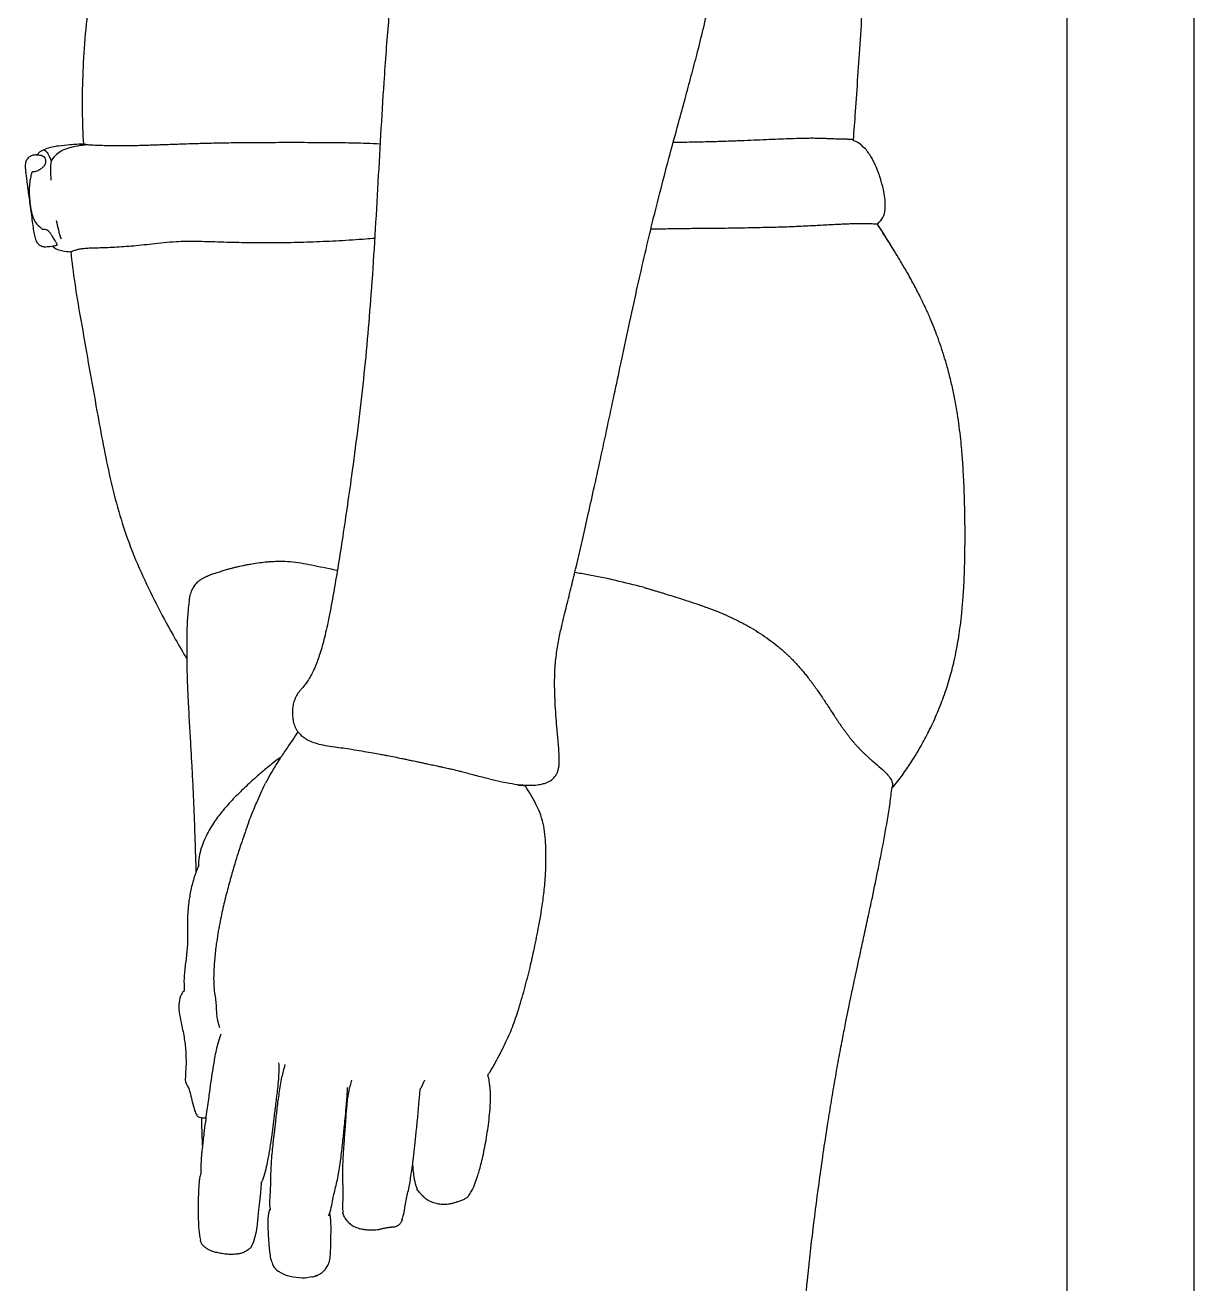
# Model space of a CAD drawing. Header units: inches. Extents: x 16559 to 58559, y 6500 to 36200.
# Drawn here: x 49043.2 to 49412.3, y 30195.4 to 30592.9 of the extents above; entities that cross this region are included whole.
import ezdxf

# ---------------------------------------------------------------- set-up
doc = ezdxf.new("R2010")
doc.units = ezdxf.units.IN
doc.header["$LTSCALE"] = 300
doc.layers.add('PROTEZIONI', color=40, linetype='Continuous')

# ---------------------------------------------------------------- blocks, each defined once
blk = doc.blocks.new('A$C3e97a4e5')
at = {"color": 7, "linetype": 'Continuous', "lineweight": 25}
for p, q in [((-105.66, 1076.96), (-105.7, 1076.94)), ((88.34, 941.11), (88.33, 941.11)), ((-10.04, 890.85), (-8.97, 890.69)), ((51.11, 878.2), (50.96, 878.66)), ((-15.04, 723.84), (-15.16, 723.59))]:
    blk.add_line(p, q, dxfattribs=at)
for points, knots in [([(16.83, 1179.96), (16.59, 1179.14), (16.04, 1177.29), (15.45, 1174.62), (14.94, 1172.1), (14.35, 1168.8), (13.65, 1164.38), (12.86, 1158.81), (12.07, 1153.16), (11.19, 1147.43), (10.28, 1141.38), (9.37, 1134.83), (8.51, 1127.56), (7.73, 1119.39), (7.01, 1110.29), (6.2, 1098.38), (5.32, 1083.86), (4.38, 1067.04), (3.43, 1050.25), (2.39, 1034.41), (1.17, 1019.35), (-0.25, 1004.97), (-1.94, 990.6), (-3.67, 977.53), (-5.3, 966.03), (-6.76, 956.29), (-8.14, 947.45), (-9.5, 939.32), (-10.86, 932), (-12.26, 925.58), (-13.69, 920.37), (-14.92, 916.93), (-15.91, 914.65), (-16.69, 913.07), (-17.64, 911.48), (-18.65, 910.21), (-19.65, 909.04), (-20.45, 908.04), (-21.07, 907.19), (-21.63, 906.16), (-22.11, 904.86), (-22.41, 903.4), (-22.54, 901.82), (-22.48, 900.29), (-22.27, 898.81), (-21.86, 897.43), (-21.33, 896.32), (-20.75, 895.43), (-19.96, 894.51), (-18.82, 893.57), (-17.28, 892.67), (-15.28, 891.89), (-12.8, 891.26), (-10.93, 890.97), (-9.95, 890.82)], [0, 0, 0, 0, 0.008554, 0.019275, 0.027643, 0.035406, 0.054239, 0.073625, 0.092361, 0.111197, 0.13098, 0.152339, 0.175857, 0.202445, 0.232323, 0.264662, 0.318449, 0.37342, 0.427718, 0.480952, 0.526775, 0.573513, 0.620511, 0.666429, 0.700772, 0.73273, 0.761589, 0.78728, 0.812666, 0.833936, 0.851481, 0.86561, 0.869983, 0.87633, 0.884011, 0.890125, 0.896484, 0.899756, 0.903036, 0.906617, 0.911155, 0.919032, 0.926392, 0.932496, 0.940173, 0.947884, 0.951743, 0.955951, 0.961084, 0.967072, 0.973889, 0.981584, 0.990259, 1, 1, 1, 1]), ([(50.3, 878.68), (51.29, 878.63), (53.07, 878.53), (55.23, 878.73), (56.75, 879.05), (57.84, 879.43), (58.64, 879.81), (59.32, 880.24), (60.02, 880.84), (60.67, 881.63), (61.18, 882.62), (61.5, 883.68), (61.72, 884.94), (61.81, 886.56), (61.73, 888.62), (61.55, 890.97), (61.26, 894.05), (60.93, 897.67), (60.62, 901.71), (60.39, 905.75), (60.26, 910.19), (60.35, 915.19), (60.83, 920.28), (61.69, 925.04), (62.63, 929.22), (63.49, 932.82), (64.54, 937.07), (65.8, 942.18), (67.37, 948.71), (68.99, 955.72), (70.77, 963.57), (72.7, 972.22), (74.8, 981.76), (76.97, 991.79), (79.11, 1001.83), (81.36, 1012.42), (83.69, 1023.41), (86.14, 1034.64), (88.53, 1045.19), (90.95, 1055.45), (93.57, 1065.85), (96.4, 1076.64), (99.07, 1086.52), (101.45, 1095.22), (103.44, 1102.55), (105.38, 1109.9), (107.33, 1117.67), (109.02, 1125.07), (110.43, 1132.06), (111.62, 1138.61), (112.81, 1145.78), (113.84, 1152.86), (114.65, 1159.41), (115.21, 1165.09), (115.43, 1170.33), (115.28, 1174.6), (114.77, 1177.09), (114.58, 1177.99)], [0, 0, 0, 0, 0.010158, 0.018301, 0.024746, 0.029671, 0.03403, 0.037688, 0.041679, 0.048098, 0.053718, 0.058356, 0.062947, 0.068871, 0.076614, 0.084761, 0.09247, 0.106391, 0.118696, 0.13026, 0.144207, 0.160177, 0.177003, 0.192045, 0.205506, 0.217035, 0.226598, 0.246411, 0.266131, 0.289294, 0.313602, 0.341254, 0.372008, 0.404826, 0.436971, 0.467883, 0.506118, 0.542159, 0.575972, 0.608066, 0.641798, 0.677165, 0.713135, 0.737945, 0.761779, 0.784218, 0.809024, 0.836499, 0.855094, 0.875639, 0.89863, 0.923042, 0.942396, 0.96027, 0.976328, 0.991392, 1, 1, 1, 1]), ([(-88.41, 1081.08), (-88.61, 1084.46), (-89, 1094.98), (-88.34, 1114.03), (-85.15, 1139.17), (-82.2, 1156.37), (-80.73, 1164.73), (-80.62, 1165.35)], [92.526123, 92.526123, 92.526123, 92.526123, 104.14471, 127.752475, 151.36024, 174.968005, 176.872943, 176.872943, 176.872943, 176.872943]), ([(156.37, 1155.17), (157.15, 1149.48), (158.12, 1135.09), (156.79, 1113.76), (155.5, 1095.41), (154.79, 1085.28), (154.58, 1082.32)], [103.563747, 103.563747, 103.563747, 103.563747, 118.038825, 141.64659, 165.254355, 175.281311, 175.281311, 175.281311, 175.281311]), ([(5.18, 1081.1), (3.74, 1081.16), (-0.27, 1081.34), (-6.84, 1081.46), (-14.73, 1081.53), (-22.79, 1081.54), (-30.14, 1081.53), (-36.72, 1081.49), (-42.26, 1081.43), (-47.43, 1081.33), (-52.67, 1081.2), (-57.07, 1081.06), (-60.47, 1080.94), (-62.4, 1080.87), (-64.06, 1080.81), (-65.71, 1080.75), (-67.44, 1080.69), (-69.2, 1080.64), (-70.84, 1080.59), (-73.05, 1080.54), (-75.59, 1080.52), (-78.24, 1080.53), (-80.52, 1080.55), (-82.36, 1080.58), (-83.82, 1080.62), (-84.97, 1080.67), (-85.92, 1080.72), (-86.72, 1080.79), (-87.11, 1080.83), (-87.31, 1080.86)], [0, 0, 0, 0, 0.034078, 0.094683, 0.160315, 0.228378, 0.296077, 0.346255, 0.39704, 0.439906, 0.482734, 0.537766, 0.561689, 0.580748, 0.594817, 0.611589, 0.631772, 0.650243, 0.669788, 0.688451, 0.730315, 0.770702, 0.810308, 0.849398, 0.880718, 0.910475, 0.940277, 0.969457, 1, 1, 1, 1]), ([(154.58, 1082.32), (154.58, 1082.32), (154.58, 1082.33), (154.58, 1082.36), (154.58, 1082.4), (154.57, 1082.44), (154.55, 1082.47), (154.51, 1082.48), (154.35, 1082.5), (154.08, 1082.52), (153.76, 1082.55), (153.46, 1082.57), (153.1, 1082.58), (152.66, 1082.59), (152.14, 1082.6), (151.56, 1082.61), (150.96, 1082.62), (150.32, 1082.63), (149.64, 1082.65), (148.92, 1082.67), (148.14, 1082.71), (147.3, 1082.75), (146.24, 1082.8), (144.87, 1082.86), (143.14, 1082.9), (141.2, 1082.91), (139.07, 1082.88), (136.54, 1082.81), (133.54, 1082.7), (130.04, 1082.56), (126.31, 1082.41), (122.32, 1082.24), (118, 1082.07), (113.24, 1081.9), (107.9, 1081.75), (103.1, 1081.65), (99.64, 1081.58), (98.19, 1081.55), (97.73, 1081.54)], [0, 0, 0, 0, 0.024291, 0.051918, 0.078808, 0.107904, 0.136195, 0.168597, 0.201526, 0.237903, 0.257168, 0.277284, 0.29746, 0.318836, 0.344619, 0.367571, 0.38967, 0.411511, 0.432198, 0.453565, 0.474804, 0.495428, 0.517358, 0.548991, 0.583609, 0.6164, 0.648298, 0.680728, 0.720063, 0.757735, 0.793428, 0.827871, 0.862052, 0.897006, 0.933683, 0.972709, 0.991359, 1, 1, 1, 1]), ([(157.94, 1079.93), (157.23, 1080.67), (156.25, 1081.7), (154.92, 1082.1), (154.54, 1082.21)], [0, 0, 0, 0, 0.720712, 1, 1, 1, 1]), ([(-101.75, 1077.44), (-102.02, 1077.49), (-102.89, 1077.65), (-103.85, 1077.67), (-104.76, 1077.53), (-105.39, 1077.15), (-105.71, 1076.96)], [0, 0, 0, 0, 0.101697, 0.321631, 0.661935, 1, 1, 1, 1]), ([(-101.02, 1079.29), (-101.59, 1079), (-102.48, 1078.55), (-103.07, 1077.75), (-103.28, 1077.45)], [0, 0, 0, 0, 0.633353, 1, 1, 1, 1]), ([(-101.75, 1077.44), (-101.66, 1077.42), (-101.39, 1077.36), (-100.91, 1077.14), (-100.67, 1076.61), (-100.55, 1076.34)], [0, 0, 0, 0, 0.207823, 0.600473, 1, 1, 1, 1]), ([(-88.28, 1081.09), (-89.8, 1081.02), (-92.49, 1080.9), (-96.08, 1080.54), (-98.85, 1080.1), (-100.36, 1079.54), (-101.02, 1079.29)], [0, 0, 0, 0, 0.3511366, 0.6263999, 0.8380832, 1, 1, 1, 1]), ([(-101.02, 1079.29), (-101.02, 1079.29), (-100.7, 1079.29), (-99.92, 1078.39), (-99.33, 1077.34), (-98.97, 1076.52), (-98.69, 1075.82)], [24.17068, 24.17068, 24.17068, 24.17068, 36.255977, 42.29864, 45.319971, 48.341303, 48.341303, 48.341303, 48.341303]), ([(-87.31, 1080.86), (-88.39, 1080.76), (-91.46, 1080.37), (-94.62, 1079.47), (-97.08, 1077.89), (-98.16, 1076.74), (-98.69, 1075.82)], [0, 0, 0, 0, 4.987854, 15.40935, 20.620099, 25.830847, 25.830847, 25.830847, 25.830847]), ([(-87.31, 1080.86), (-87.35, 1080.86), (-87.44, 1080.88), (-87.55, 1080.89), (-87.64, 1080.91), (-87.72, 1080.92), (-87.79, 1080.93), (-87.85, 1080.95), (-87.9, 1080.95), (-88.01, 1080.98), (-88.15, 1081.01), (-88.28, 1081.04), (-88.35, 1081.06), (-88.39, 1081.08), (-88.41, 1081.08), (-88.41, 1081.08), (-88.41, 1081.08)], [0, 0, 0, 0, 0.041701, 0.080461, 0.11634, 0.149387, 0.179647, 0.207155, 0.231944, 0.254038, 0.386632, 0.504322, 0.633928, 0.752566, 0.879766, 1, 1, 1, 1]), ([(164.69, 1060.51), (164.7, 1061.48), (164.73, 1063.35), (164.31, 1065.91), (163.83, 1068), (163.3, 1069.88), (162.62, 1071.94), (161.6, 1074.46), (160.2, 1077.33), (158.83, 1079.11), (158.12, 1080.03)], [0, 0, 0, 0, 0.139005, 0.2664, 0.368486, 0.445296, 0.545449, 0.677574, 0.834331, 1, 1, 1, 1]), ([(-105.71, 1076.96), (-106.02, 1076.63), (-106.68, 1075.92), (-106.87, 1074.92), (-106.93, 1074.06), (-106.86, 1073.13), (-106.71, 1071.74), (-106.5, 1070.04), (-106.23, 1068.06), (-105.92, 1065.79), (-105.58, 1063.27), (-105.2, 1060.52), (-104.82, 1057.67), (-104.47, 1055.12), (-104.16, 1053.03), (-103.77, 1051.2), (-103.2, 1049.77), (-102.34, 1049.2), (-101.91, 1048.91)], [0, 0, 0, 0, 0.049864, 0.106553, 0.170181, 0.237334, 0.298744, 0.353323, 0.401808, 0.445896, 0.489294, 0.536306, 0.589129, 0.651695, 0.726536, 0.811525, 0.904813, 1, 1, 1, 1]), ([(-100.55, 1076.34), (-100.53, 1076.23), (-100.48, 1076.02), (-100.45, 1075.67), (-100.47, 1075.34), (-100.51, 1075.13), (-100.55, 1074.96), (-100.61, 1074.79), (-100.7, 1074.57), (-100.89, 1074.23), (-101.23, 1073.81), (-101.64, 1073.44), (-102.42, 1072.89), (-103.26, 1072.49), (-103.96, 1072.32), (-104.47, 1072.29), (-104.77, 1072.26), (-104.78, 1072.18), (-104.79, 1072.14)], [0, 0, 0, 0, 0.027868, 0.055209, 0.068491, 0.075296, 0.081447, 0.087788, 0.094288, 0.108664, 0.134668, 0.179295, 0.220576, 0.366286, 0.50517, 0.66542, 0.838054, 1, 1, 1, 1]), ([(-98.69, 1075.82), (-98.87, 1074.78), (-98.92, 1072.85), (-98.85, 1070.81), (-98.79, 1069.76), (-98.79, 1069.74)], [0.003464, 0.003464, 0.003464, 0.003464, 2.819962, 5.639925, 5.682945, 5.682945, 5.682945, 5.682945]), ([(-104.83, 1072.16), (-104.92, 1071.81), (-105.12, 1070.95), (-105.49, 1069.36), (-105.57, 1068.09), (-105.61, 1067.36)], [0, 0, 0, 0, 0.217307, 0.548829, 1, 1, 1, 1]), ([(-105.61, 1067.36), (-105.62, 1066.73), (-105.63, 1065.58), (-105.55, 1064.07), (-105.43, 1062.74), (-105.25, 1061.3), (-104.96, 1059.51), (-104.53, 1058.23), (-104.3, 1057.54)], [0, 0, 0, 0, 0.1908836, 0.3471088, 0.4549051, 0.5926667, 0.7833137, 1, 1, 1, 1]), ([(-104.3, 1057.54), (-103.99, 1056.91), (-103.34, 1055.58), (-101.99, 1054.8), (-101.53, 1054.16), (-101.51, 1054.14)], [0, 0, 0, 0, 0.465292, 0.982023, 1, 1, 1, 1]), ([(162.41, 1055.91), (162.99, 1056.53), (164.27, 1057.88), (164.54, 1059.59), (164.69, 1060.51)], [0, 0, 0, 0, 0.461931, 1, 1, 1, 1]), ([(-96.88, 1049.51), (-96.92, 1049.61), (-96.99, 1049.79), (-97.19, 1050.15), (-97.39, 1050.48), (-97.62, 1050.86), (-97.93, 1051.34), (-98.21, 1051.79), (-98.42, 1052.11), (-98.61, 1052.41), (-98.82, 1052.73), (-99.11, 1053.12), (-99.4, 1053.48), (-99.83, 1053.89), (-100.33, 1054.06), (-100.83, 1054.08), (-101.2, 1054.09), (-101.38, 1054.1), (-101.46, 1054.12), (-101.49, 1054.13), (-101.5, 1054.15), (-101.5, 1054.15)], [0, 0, 0, 0, 0.029783, 0.055876, 0.069161, 0.082598, 0.111687, 0.138065, 0.152503, 0.167869, 0.193381, 0.220854, 0.270545, 0.318566, 0.437307, 0.561448, 0.694961, 0.853414, 0.921515, 0.998373, 1, 1, 1, 1]), ([(-97.1, 1056.99), (-97.1, 1056.99), (-96.89, 1055.96), (-96.45, 1053.97), (-95.95, 1052.11), (-95.56, 1051.13)], [16.909657, 16.909657, 16.909657, 16.909657, 16.919774, 19.739736, 22.556673, 22.556673, 22.556673, 22.556673]), ([(90.7, 1054.28), (91.41, 1054.3), (93.83, 1054.34), (97.75, 1054.4), (102.51, 1054.47), (107.33, 1054.52), (111.92, 1054.55), (116.41, 1054.61), (120.22, 1054.68), (123.7, 1054.75), (126.71, 1054.81), (129.55, 1054.88), (132.32, 1054.95), (134.85, 1055.04), (137.22, 1055.14), (139.38, 1055.25), (141.63, 1055.36), (143.97, 1055.5), (146.26, 1055.62), (148.4, 1055.73), (150.28, 1055.82), (152.04, 1055.9), (154.12, 1055.98), (156.46, 1056.03), (158.64, 1056.02), (160.15, 1055.99), (161.05, 1055.94), (161.58, 1055.91), (161.94, 1055.91), (162.12, 1055.89), (162.21, 1055.86), (162.23, 1055.84), (162.23, 1055.83)], [0, 0, 0, 0, 0.013233, 0.044953, 0.073384, 0.103087, 0.137367, 0.163308, 0.193484, 0.21677, 0.238836, 0.261456, 0.284067, 0.308396, 0.329436, 0.35231, 0.375247, 0.404443, 0.438133, 0.46831, 0.499736, 0.529772, 0.560903, 0.61768, 0.677588, 0.732952, 0.789123, 0.846883, 0.899914, 0.952336, 0.984118, 1, 1, 1, 1]), ([(166.82, 877.63), (167.43, 878.35), (169.1, 880.34), (171.5, 883.69), (174.06, 887.61), (176.47, 891.73), (178.89, 896.37), (181.28, 901.6), (183.47, 907.22), (185.29, 912.94), (186.55, 918.02), (187.38, 922.19), (187.97, 925.66), (188.46, 929.16), (188.83, 932.47), (189.1, 935.36), (189.31, 937.99), (189.51, 941.03), (189.7, 945.05), (189.84, 949.47), (189.9, 953.57), (189.91, 956.79), (189.91, 959.81), (189.87, 963.43), (189.78, 967.67), (189.65, 971.96), (189.48, 975.81), (189.29, 979.09), (189.09, 981.94), (188.86, 984.82), (188.54, 988.11), (188.1, 991.87), (187.49, 996.08), (186.75, 1000.36), (185.82, 1004.78), (184.75, 1009.11), (183.57, 1013.25), (182.38, 1016.99), (181.25, 1020.19), (180.12, 1023.16), (178.89, 1026.16), (177.43, 1029.43), (175.7, 1033.03), (173.68, 1036.9), (171.53, 1040.74), (169.49, 1044.21), (167.73, 1047.08), (166.3, 1049.4), (164.96, 1051.52), (163.62, 1053.64), (162.7, 1055.1), (162.24, 1055.83)], [0, 0, 0, 0, 0.0143438, 0.0398202, 0.0631192, 0.0862264, 0.1135348, 0.1445091, 0.1761233, 0.2077081, 0.2379839, 0.2577011, 0.2743304, 0.2934525, 0.3139176, 0.3274434, 0.3399182, 0.3561595, 0.37646, 0.4045327, 0.4271841, 0.4424755, 0.4563367, 0.4759918, 0.5010536, 0.5248875, 0.5455663, 0.5628666, 0.577033, 0.5902944, 0.6073896, 0.6281949, 0.6487934, 0.6731029, 0.6949195, 0.718167, 0.741496, 0.7607545, 0.7785225, 0.7945847, 0.811836, 0.8317516, 0.8542684, 0.8791398, 0.9056781, 0.9292377, 0.9466658, 0.9613565, 0.97351, 0.9867584, 1, 1, 1, 1]), ([(166.6, 1048.91), (166.51, 1049.05), (165.56, 1050.6), (164.1, 1052.91), (162.73, 1055.09), (162.25, 1055.85)], [0, 0, 0, 0, 0.058958, 0.669944, 1, 1, 1, 1]), ([(-96.97, 1049.12), (-96.92, 1049.14), (-96.81, 1049.19), (-96.86, 1049.4), (-96.88, 1049.51)], [0, 0, 0, 0, 0.507092, 1, 1, 1, 1]), ([(-90.48, 1047.79), (-90.12, 1047.87), (-89.41, 1048.03), (-88.01, 1048.21), (-86.33, 1048.32), (-84.34, 1048.36), (-82.02, 1048.4), (-79.4, 1048.5), (-76.53, 1048.68), (-73.45, 1048.92), (-70.19, 1049.22), (-66.8, 1049.61), (-63.2, 1050.03), (-58.82, 1050.39), (-53.45, 1050.48), (-46.79, 1050.26), (-39.57, 1050.04), (-31.83, 1049.95), (-23.98, 1050.01), (-15.94, 1050.22), (-7.74, 1050.6), (-1.29, 1051.01), (2.52, 1051.33), (3.47, 1051.4)], [0, 0, 0, 0, 0.041389, 0.082975, 0.124713, 0.166637, 0.208727, 0.250939, 0.293307, 0.335736, 0.378156, 0.420439, 0.462609, 0.504834, 0.560852, 0.615996, 0.678637, 0.738863, 0.799623, 0.860446, 0.920454, 0.980268, 1, 1, 1, 1]), ([(-101.91, 1048.94), (-101.88, 1048.91), (-101.83, 1048.87), (-101.76, 1048.85), (-101.73, 1048.85)], [0, 0, 0, 0, 0.590382, 1, 1, 1, 1]), ([(-101.75, 1048.85), (-101.58, 1048.79), (-101.27, 1048.68), (-100.21, 1048.64), (-98.59, 1048.83), (-97.34, 1049.06), (-96.97, 1049.12)], [0, 0, 0, 0, 0.346555, 0.632841, 0.892774, 1, 1, 1, 1]), ([(-98.28, 1048.9), (-98.22, 1048.82), (-97.82, 1048.33), (-97.24, 1048.06), (-96.75, 1047.83)], [0, 0, 0, 0, 0.172072, 1, 1, 1, 1]), ([(-96.75, 1047.83), (-96.18, 1047.65), (-94.82, 1047.22), (-93.4, 1047.15), (-92.58, 1047.1)], [0, 0, 0, 0, 0.422371, 1, 1, 1, 1]), ([(-92.61, 1047.1), (-92.61, 1047.1), (-92.62, 1047.1), (-92.57, 1047.1), (-92.45, 1047.12), (-92.23, 1047.17), (-91.93, 1047.28), (-91.54, 1047.44), (-91.05, 1047.63), (-90.66, 1047.74), (-90.48, 1047.79)], [0, 0, 0, 0, 0.00275, 0.137483, 0.286917, 0.434195, 0.555381, 0.719274, 0.868164, 1, 1, 1, 1]), ([(-92.54, 1047.11), (-92.14, 1043.81), (-91.2, 1036.03), (-89.03, 1023.8), (-86.67, 1010.32), (-84.42, 997.73), (-82.29, 986.09), (-80.15, 975.49), (-77.52, 965.14), (-74.12, 954.79), (-69.91, 944.66), (-64.9, 934.59), (-60.23, 925.9), (-57.08, 920.54), (-55.84, 918.44)], [0, 0, 0, 0, 0.073961, 0.174337, 0.276116, 0.378299, 0.458691, 0.538982, 0.618383, 0.695908, 0.78064, 0.861914, 0.946017, 1, 1, 1, 1]), ([(-52.67, 942.61), (-52.6, 942.67), (-52.46, 942.8), (-52.24, 942.99), (-52.01, 943.17), (-51.77, 943.34), (-51.52, 943.51), (-51.27, 943.68), (-51, 943.84), (-50.73, 944), (-50.44, 944.15), (-50.15, 944.3), (-49.85, 944.45), (-49.53, 944.59), (-49.21, 944.73), (-48.88, 944.87), (-48.25, 945.12), (-47.28, 945.48), (-46.13, 945.85), (-45.17, 946.15), (-44.43, 946.38), (-43.67, 946.61), (-43.15, 946.77), (-42.89, 946.85)], [0, 0, 0, 0, 0.031693, 0.063597, 0.095714, 0.12805, 0.160607, 0.19339, 0.2264, 0.259641, 0.293115, 0.326825, 0.360772, 0.394959, 0.429388, 0.46406, 0.498976, 0.622197, 0.749363, 0.812426, 0.875209, 0.937728, 1, 1, 1, 1]), ([(-42.89, 946.85), (-42.74, 946.89), (-42.43, 946.97), (-41.94, 947.1), (-41.42, 947.23), (-40.88, 947.36), (-40.31, 947.5), (-39.7, 947.65), (-39, 947.8), (-38.1, 948), (-36.99, 948.23), (-35.85, 948.44), (-34.25, 948.71), (-32.38, 948.97), (-30.4, 949.18), (-28.96, 949.28), (-27.89, 949.33), (-26.85, 949.36), (-25.84, 949.37), (-25.17, 949.35), (-24.85, 949.34)], [0, 0, 0, 0, 0.0316, 0.064543, 0.098823, 0.134432, 0.171361, 0.209603, 0.249147, 0.301349, 0.37396, 0.446592, 0.498904, 0.641751, 0.74913, 0.8041, 0.856643, 0.906787, 0.954563, 1, 1, 1, 1]), ([(-24.85, 949.34), (-23.76, 949.26), (-21.59, 949.09), (-18.19, 948.53), (-14.64, 947.82), (-11.37, 947.11), (-9.19, 946.69), (-8.31, 946.52)], [0, 0, 0, 0, 0.211592, 0.424195, 0.632467, 0.852435, 1, 1, 1, 1]), ([(-52.67, 942.61), (-53.02, 942.21), (-53.73, 941.42), (-54.48, 939.93), (-55, 938.35), (-55.14, 937.16), (-55.21, 936.62)], [0, 0, 0, 0, 0.262059, 0.521955, 0.785127, 1, 1, 1, 1]), ([(88.33, 941.11), (85.44, 941.84), (79.64, 943.31), (72.38, 944.83), (68.01, 945.53), (66.65, 945.75)], [0, 0, 0, 0, 0.405621, 0.814272, 1, 1, 1, 1]), ([(88.34, 941.11), (88.68, 941.01), (89.38, 940.8), (90.43, 940.5), (91.47, 940.19), (92.53, 939.87), (93.58, 939.55), (95.33, 939.02), (97.77, 938.27), (100.45, 937.42), (102.69, 936.7), (104.48, 936.1), (106.25, 935.49), (107.99, 934.88), (109.71, 934.24), (111.41, 933.59), (112.53, 933.14), (113.09, 932.91)], [0, 0, 0, 0, 0.040963, 0.0821, 0.123411, 0.1649, 0.206569, 0.24842, 0.373108, 0.498057, 0.571185, 0.643816, 0.715962, 0.787635, 0.858852, 0.929633, 1, 1, 1, 1]), ([(-55.15, 936.62), (-55.26, 935.74), (-55.75, 931.69), (-55.93, 924.34), (-55.88, 914.77), (-55.51, 906.03), (-55.09, 898.34), (-54.7, 891.79), (-54.37, 885.89), (-54.06, 880.07), (-53.78, 873.94), (-53.5, 867.22), (-53.26, 860.23), (-53.08, 854.72), (-53.01, 851.61), (-52.99, 850.99)], [0, 0, 0, 0, 0.030476, 0.140668, 0.253331, 0.361366, 0.44262, 0.519909, 0.588799, 0.64781, 0.723357, 0.804781, 0.891133, 0.978316, 1, 1, 1, 1]), ([(113.09, 932.91), (113.36, 932.79), (113.91, 932.56), (114.72, 932.2), (115.52, 931.83), (116.31, 931.46), (117.09, 931.09), (117.85, 930.72), (118.6, 930.34), (120.12, 929.56), (122.36, 928.33), (125.25, 926.56), (128, 924.67), (130.19, 922.98), (131.86, 921.58), (132.94, 920.62), (133.87, 919.76), (134.65, 919.02), (135.15, 918.51), (135.41, 918.26)], [0, 0, 0, 0, 0.0328812, 0.065436, 0.0976641, 0.1295655, 0.1611409, 0.1923911, 0.2233172, 0.253921, 0.3817849, 0.5060213, 0.6313131, 0.7547678, 0.8159323, 0.8775066, 0.9183378, 0.9591582, 1, 1, 1, 1]), ([(135.41, 918.26), (135.58, 918.08), (135.93, 917.72), (136.44, 917.17), (136.94, 916.63), (137.44, 916.07), (137.93, 915.51), (138.41, 914.95), (138.89, 914.38), (139.36, 913.81), (139.82, 913.23), (140.88, 911.89), (142.49, 909.73), (144.54, 906.77), (146.5, 903.79), (147.96, 901.54), (148.99, 899.98), (149.59, 899.07), (150.2, 898.17), (150.81, 897.28), (151.43, 896.4), (151.85, 895.83), (152.06, 895.55)], [0, 0, 0, 0, 0.024543, 0.049106, 0.073691, 0.098297, 0.122925, 0.147574, 0.172244, 0.196935, 0.221644, 0.246373, 0.36936, 0.495368, 0.618551, 0.746904, 0.787612, 0.828918, 0.870811, 0.913289, 0.956351, 1, 1, 1, 1]), ([(-20.76, 895.48), (-21.35, 894.61), (-22.46, 892.95), (-23.97, 890.75), (-25.2, 888.9), (-26.2, 887.37), (-27.6, 885.19), (-29.29, 882.55), (-30.47, 880.25), (-30.99, 879.24)], [0, 0, 0, 0, 0.1653438, 0.3122599, 0.4222952, 0.5141207, 0.5989047, 0.8240873, 1, 1, 1, 1]), ([(152.06, 895.55), (152.16, 895.4), (152.37, 895.12), (152.69, 894.7), (153.01, 894.29), (153.32, 893.89), (153.63, 893.5), (153.94, 893.11), (154.24, 892.74), (154.55, 892.38), (154.85, 892.03), (155.15, 891.68), (155.44, 891.35), (155.74, 891.02), (156.03, 890.7), (156.32, 890.39), (156.77, 889.92), (157.38, 889.3), (158.13, 888.57), (158.85, 887.9), (159.54, 887.27), (160.2, 886.69), (160.62, 886.33), (160.83, 886.16)], [0, 0, 0, 0, 0.034334, 0.068463, 0.102393, 0.136133, 0.169687, 0.203063, 0.236267, 0.269306, 0.302187, 0.334915, 0.367498, 0.39994, 0.432247, 0.464425, 0.496479, 0.583893, 0.669829, 0.754362, 0.837545, 0.919416, 1, 1, 1, 1]), ([(-9.15, 890.71), (-8.29, 890.6), (-6.6, 890.39), (-3.69, 889.94), (-0.73, 889.45), (2.11, 888.96), (4.44, 888.54), (6.19, 888.22), (7.86, 887.89), (9.75, 887.52), (11.71, 887.14), (13.38, 886.77), (14.55, 886.5), (15.17, 886.35), (15.42, 886.29)], [0, 0, 0, 0, 0.118438, 0.231477, 0.359477, 0.473797, 0.56673, 0.630936, 0.676954, 0.75941, 0.84941, 0.900621, 0.958617, 1, 1, 1, 1]), ([(-26.16, 887.43), (-26.19, 887.41), (-27.07, 886.85), (-29.07, 885.28), (-31.94, 882.95), (-34.57, 880.61), (-36.71, 878.66), (-38.84, 876.65), (-41.48, 874.03), (-44.37, 870.83), (-47.27, 866.99), (-49.39, 863.42), (-50.87, 860.12), (-51.73, 857.4), (-52.24, 854.97), (-52.17, 853.49), (-52.14, 852.96)], [0, 0, 0, 0, 0.002471, 0.070197, 0.171838, 0.252606, 0.309593, 0.370096, 0.455717, 0.565394, 0.663955, 0.777566, 0.838783, 0.901658, 0.965363, 1, 1, 1, 1]), ([(26.85, 883.81), (26.23, 883.94), (25.27, 884.15), (24.08, 884.41), (23.44, 884.55), (22.86, 884.67), (22.23, 884.8), (21.39, 884.98), (20.59, 885.16), (19.83, 885.32), (18.9, 885.53), (17.73, 885.78), (16.51, 886.05), (15.72, 886.23), (15.42, 886.29)], [0, 0, 0, 0, 0.166305, 0.257886, 0.316529, 0.335429, 0.411086, 0.484618, 0.55517, 0.622081, 0.684863, 0.798268, 0.924028, 1, 1, 1, 1]), ([(39.64, 880.59), (38.92, 880.76), (37.44, 881.11), (35.22, 881.7), (33.17, 882.24), (31.45, 882.7), (29.94, 883.08), (28.44, 883.45), (27.39, 883.68), (26.85, 883.81)], [0, 0, 0, 0, 0.17077, 0.35463, 0.523948, 0.652105, 0.756812, 0.877644, 1, 1, 1, 1]), ([(160.83, 886.16), (161.7, 885.42), (163.43, 883.95), (165.32, 882.16), (166.55, 880.54), (167.09, 879.1), (166.96, 878.36), (166.9, 878)], [0, 0, 0, 0, 0.2044412, 0.406175, 0.6093096, 0.8116744, 1, 1, 1, 1]), ([(-36.64, 865.98), (-36.32, 866.87), (-35.45, 869.26), (-34.03, 872.66), (-32.54, 876.06), (-31.61, 878.1), (-31.09, 879.11), (-31.01, 879.25)], [0, 0, 0, 0, 0.2010537, 0.5400065, 0.7580292, 0.9654824, 1, 1, 1, 1]), ([(39.64, 880.59), (40.83, 880.32), (43.25, 879.77), (46.84, 879.06), (49.17, 878.8), (50.31, 878.68)], [0, 0, 0, 0, 0.329877, 0.67226, 1, 1, 1, 1]), ([(51.1, 878.25), (51.04, 878.29), (50.89, 878.39), (50.15, 878.47), (49.28, 878.52), (48.85, 878.55)], [0, 0, 0, 0, 0.305481, 0.659333, 1, 1, 1, 1]), ([(39.2, 787.11), (39.38, 787.35), (39.82, 787.96), (40.54, 789.06), (41.54, 790.87), (42.8, 793.28), (44.68, 796.95), (46.79, 801.54), (48.91, 807.59), (50.79, 814.12), (52.49, 820.78), (53.73, 826.24), (54.64, 830.63), (55.38, 834.47), (56.14, 838.82), (56.86, 843.77), (57.45, 849.63), (57.61, 856.11), (57.45, 861.95), (56.75, 866.61), (55.74, 869.81), (54.36, 872.81), (52.85, 875.54), (51.68, 877.37), (51.12, 878.26)], [0, 0, 0, 0, 0.010097, 0.025106, 0.042093, 0.075245, 0.109539, 0.170433, 0.231957, 0.308779, 0.38226, 0.44637, 0.483233, 0.522052, 0.568687, 0.621201, 0.678267, 0.752613, 0.824657, 0.860672, 0.900105, 0.930627, 0.966529, 1, 1, 1, 1]), ([(107.76, 543.3), (108.15, 544.1), (109.69, 547.32), (111.91, 553.23), (114.6, 561.24), (117.13, 570.09), (119.45, 579.28), (121.61, 588.77), (123.65, 598.43), (125.7, 608.89), (127.72, 620.03), (129.97, 633.45), (132.26, 648.64), (134.36, 665.09), (136.03, 680.58), (137.45, 695.16), (138.77, 708.98), (140.21, 723.3), (141.93, 738.55), (144.07, 755.14), (146.06, 768.65), (147.72, 778.95), (148.9, 785.88), (150.1, 792.55), (151.23, 798.6), (152.22, 803.64), (152.98, 807.39), (153.53, 810.06), (153.98, 812.21), (154.49, 814.65), (155.15, 817.75), (155.96, 821.54), (156.92, 825.99), (158.04, 831.12), (159.3, 836.92), (160.84, 844.09), (162.63, 852.66), (164.53, 862.55), (166.03, 871.09), (166.66, 876.31), (166.87, 878.01)], [0, 0, 0, 0, 0.007858, 0.031312, 0.055201, 0.081875, 0.11195, 0.138278, 0.167194, 0.198487, 0.231713, 0.266393, 0.31777, 0.366322, 0.411653, 0.454323, 0.49477, 0.533299, 0.580477, 0.629271, 0.680057, 0.700484, 0.721147, 0.741888, 0.760271, 0.775378, 0.7872, 0.794018, 0.799465, 0.806641, 0.816029, 0.827596, 0.841031, 0.856466, 0.874126, 0.893969, 0.921999, 0.952503, 0.984586, 1, 1, 1, 1]), ([(-36.65, 865.99), (-37.38, 863.96), (-38.63, 860.48), (-40.25, 855.39), (-41.65, 850.67), (-43.03, 845.66), (-44.34, 840.39), (-45.58, 834.66), (-46.51, 829.14), (-47.09, 823.98), (-47.37, 819.71), (-47.41, 816.07), (-47.16, 813.13), (-46.74, 810.8), (-46.59, 808.67), (-46.5, 806.73), (-46.38, 804.98), (-45.92, 803.48), (-45.69, 802.55), (-45.58, 802.05)], [0, 0, 0, 0, 0.098397, 0.168582, 0.24375, 0.323161, 0.40564, 0.491665, 0.591066, 0.662434, 0.731285, 0.789183, 0.831674, 0.866815, 0.897087, 0.928704, 0.955717, 0.976551, 1, 1, 1, 1]), ([(-52.05, 853.5), (-52.56, 852.22), (-53.59, 849.64), (-54.6, 845.63), (-55.41, 841.1), (-55.71, 836.24), (-55.55, 831.18), (-55.73, 826.45), (-56.33, 821.97), (-56.84, 817.83), (-56.72, 815.17), (-56.67, 813.97)], [0, 0, 0, 0, 0.102392, 0.206783, 0.308165, 0.445891, 0.568757, 0.685175, 0.799449, 0.909501, 1, 1, 1, 1]), ([(-56.59, 813.92), (-56.94, 813.51), (-57.88, 812.39), (-58.44, 809.9), (-58.34, 806.86), (-57.57, 803.24), (-56.67, 799.14), (-56.15, 794.75), (-56.11, 791.91), (-56.09, 790.59)], [0, 0, 0, 0, 0.065389, 0.179437, 0.305011, 0.445211, 0.642567, 0.833497, 1, 1, 1, 1]), ([(-45.09, 800.03), (-45.41, 799.15), (-46.3, 796.67), (-47.05, 792.72), (-47.77, 788.46), (-48.33, 784.59), (-48.82, 781.16), (-49.24, 778.09), (-49.62, 775.25), (-50.03, 772.1), (-50.49, 768.44), (-50.97, 764.31), (-51.42, 760.05), (-51.42, 757.2), (-51.41, 755.84)], [0, 0, 0, 0, 0.061478, 0.172561, 0.263967, 0.34935, 0.433597, 0.496201, 0.557538, 0.626993, 0.710836, 0.806784, 0.907668, 1, 1, 1, 1]), ([(-56.09, 790.59), (-56.16, 789.52), (-56.27, 787.82), (-56.34, 786.12), (-56.36, 785.48)], [0, 0, 0, 0, 0.629676, 1, 1, 1, 1]), ([(-32.37, 752.65), (-32.04, 753.51), (-31.35, 755.32), (-30.69, 758.02), (-30.18, 760.42), (-29.81, 762.46), (-29.47, 764.47), (-29.12, 766.91), (-28.71, 769.99), (-28.25, 773.71), (-27.68, 778.08), (-27.09, 783.13), (-26.65, 787.49), (-26.73, 790.15), (-26.76, 790.9)], [0, 0, 0, 0, 0.070363, 0.1477307, 0.2123964, 0.2589889, 0.3061264, 0.3691475, 0.44883, 0.5454562, 0.658712, 0.7896391, 0.9405203, 1, 1, 1, 1]), ([(-24.89, 790.35), (-25.25, 789.01), (-26.08, 785.98), (-26.77, 781.42), (-27.39, 776.77), (-27.86, 772.58), (-28.29, 768.94), (-28.65, 765.78), (-28.95, 762.87), (-29.19, 760.13), (-29.36, 757.28), (-29.43, 754.74), (-29.46, 752.48), (-29.51, 750.63), (-29.63, 748.58), (-29.85, 746.45), (-29.61, 744.98), (-29.51, 744.35)], [0, 0, 0, 0, 0.085232, 0.193999, 0.298951, 0.392462, 0.471355, 0.539045, 0.59958, 0.661913, 0.719189, 0.786843, 0.828286, 0.867035, 0.907142, 0.960301, 1, 1, 1, 1]), ([(33.19, 749.04), (33.5, 749.49), (34.31, 750.64), (35.12, 752.71), (35.89, 754.86), (36.5, 756.88), (37.07, 758.99), (37.67, 761.51), (38.26, 764.36), (38.81, 767.43), (39.29, 770.6), (39.69, 773.79), (39.96, 776.76), (40.06, 779.13), (40.05, 780.79), (40, 781.98), (39.91, 783.21), (39.72, 784.74), (39.5, 786.1), (39.23, 786.93), (39.17, 787.14)], [0, 0, 0, 0, 0.0401966, 0.1043918, 0.1671275, 0.2138708, 0.2704168, 0.3381638, 0.417097, 0.4995175, 0.5836671, 0.6697396, 0.7521757, 0.8172159, 0.8502027, 0.8749986, 0.9028757, 0.937714, 0.9843226, 1, 1, 1, 1]), ([(-56.36, 785.48), (-56.3, 785.21), (-56.16, 784.62), (-55.6, 783.67), (-55.05, 782.23), (-54.53, 780.28), (-54.01, 778.08), (-53.6, 776.61), (-53.4, 775.92)], [0, 0, 0, 0, 0.084735, 0.182303, 0.328053, 0.543433, 0.786976, 1, 1, 1, 1]), ([(-11.09, 742.6), (-10.9, 743.03), (-10.35, 744.33), (-10.04, 746.52), (-9.52, 748.87), (-8.78, 751.9), (-7.86, 755.99), (-7.26, 760.28), (-6.83, 763.83), (-6.55, 766.36), (-6.3, 768.75), (-6.04, 771.28), (-5.73, 774.31), (-5.42, 778.09), (-5.17, 781.13), (-5.13, 782.9), (-5.13, 783.14)], [0, 0, 0, 0, 0.033716, 0.100925, 0.156541, 0.210853, 0.330495, 0.464955, 0.53167, 0.595018, 0.653237, 0.708898, 0.781236, 0.873195, 0.982226, 1, 1, 1, 1]), ([(-3.83, 785.48), (-4.16, 784.36), (-4.94, 781.72), (-5.35, 777.8), (-5.68, 773.97), (-5.88, 770.8), (-6.07, 768.09), (-6.25, 765.54), (-6.48, 762.27), (-6.7, 758.54), (-6.71, 755.3), (-6.66, 753.18), (-6.62, 751.73), (-6.58, 749.83), (-6.61, 747.4), (-6.81, 745.28), (-6.55, 744.04), (-6.49, 743.75)], [0, 0, 0, 0, 0.081476, 0.19154, 0.287402, 0.364667, 0.425444, 0.486842, 0.550526, 0.661431, 0.753916, 0.780615, 0.811299, 0.855157, 0.912152, 0.979348, 1, 1, 1, 1]), ([(19.25, 785.48), (19.22, 785.42), (19.15, 785.29), (19.05, 785.08), (18.95, 784.88), (18.86, 784.7), (18.79, 784.54), (18.72, 784.38), (18.61, 784.15), (18.49, 783.88), (18.36, 783.57), (18.25, 783.33), (18.15, 783.12), (18.09, 783), (18.06, 782.94)], [0, 0, 0, 0, 0.063409, 0.136979, 0.221302, 0.277553, 0.3346, 0.393388, 0.451883, 0.585454, 0.706873, 0.805081, 0.902643, 1, 1, 1, 1]), ([(15.58, 759.88), (15.6, 760.04), (15.65, 760.44), (15.74, 761.2), (15.84, 762.11), (15.98, 763.4), (16.17, 765.08), (16.39, 767.13), (16.63, 769.35), (16.87, 771.71), (17.12, 774.21), (17.35, 776.74), (17.52, 778.78), (17.65, 780.23), (17.72, 781.11), (17.8, 781.93), (17.85, 782.39), (17.87, 782.61)], [0, 0, 0, 0, 0.0280621, 0.0703158, 0.1169554, 0.1659217, 0.256623, 0.353428, 0.4471243, 0.553919, 0.662498, 0.7678329, 0.868082, 0.9042273, 0.9359359, 0.9702814, 1, 1, 1, 1]), ([(17.87, 782.61), (17.88, 782.62), (17.9, 782.66), (17.94, 782.71), (17.97, 782.78), (18.02, 782.86), (18.04, 782.91), (18.06, 782.94)], [0, 0, 0, 0, 0.202529, 0.403515, 0.603233, 0.801965, 1, 1, 1, 1]), ([(-53.4, 775.92), (-53.22, 775.37), (-53.01, 774.7), (-52.48, 774.08), (-52.06, 773.77), (-51.31, 773.58), (-50.5, 773.48), (-49.98, 773.57), (-49.83, 773.6)], [0, 0, 0, 0, 0.34922, 0.423402, 0.495298, 0.662433, 0.903971, 1, 1, 1, 1]), ([(-51.27, 773.61), (-51.22, 771.88), (-51.14, 768.8), (-51.01, 765.73), (-50.95, 764.39)], [0, 0, 0, 0, 0.564177, 1, 1, 1, 1]), ([(12.06, 741.44), (12.25, 741.93), (12.78, 743.35), (13.08, 745.64), (13.55, 748.02), (14, 750.16), (14.6, 753.12), (15.13, 756.37), (15.45, 758.9), (15.57, 759.88)], [0, 0, 0, 0, 0.0840794, 0.2389693, 0.3588799, 0.4688472, 0.5833438, 0.8392019, 1, 1, 1, 1]), ([(-51.41, 755.98), (-51.5, 755.74), (-51.76, 755.01), (-51.97, 753.43), (-52.14, 751.45), (-52.22, 749.16), (-52.25, 746.69), (-52.27, 744.18), (-52.25, 741.38), (-52.14, 738.21), (-51.77, 736.05), (-51.58, 734.96)], [0, 0, 0, 0, 0.031807, 0.096793, 0.200163, 0.312129, 0.420933, 0.558263, 0.683999, 0.839414, 1, 1, 1, 1]), ([(15.43, 759), (15.47, 758.42), (15.56, 757.05), (15.86, 754.74), (16.24, 752.68), (16.7, 751.47), (16.82, 751.16)], [0, 0, 0, 0, 0.223109, 0.522223, 0.879668, 1, 1, 1, 1]), ([(-34.68, 734.63), (-34.45, 735.41), (-33.95, 737.14), (-33.57, 739.67), (-33.33, 742), (-33.14, 744.05), (-32.92, 745.97), (-32.71, 747.74), (-32.51, 749.51), (-32.37, 751.35), (-32.26, 752.54), (-32.28, 753.17), (-32.28, 753.2)], [0, 0, 0, 0, 0.122211, 0.270542, 0.393554, 0.524083, 0.621522, 0.722632, 0.826899, 0.912017, 0.996012, 1, 1, 1, 1]), ([(18.02, 749.58), (17.73, 749.88), (17.19, 750.43), (16.93, 750.93), (16.81, 751.16)], [0, 0, 0, 0, 0.546345, 1, 1, 1, 1]), ([(18.45, 749.11), (18.41, 749.15), (18.34, 749.23), (18.23, 749.35), (18.12, 749.46), (18.06, 749.54), (18.02, 749.58)], [0, 0, 0, 0, 0.254138, 0.505179, 0.753624, 1, 1, 1, 1]), ([(18.45, 749.11), (18.49, 749.06), (18.59, 748.95), (18.75, 748.79), (18.94, 748.6), (19.18, 748.39), (19.55, 748.08), (20.05, 747.73), (20.91, 747.23), (22.1, 746.73), (23.64, 746.37), (25.21, 746.22), (26.33, 746.28), (27.07, 746.4), (27.45, 746.46), (27.85, 746.56), (28.25, 746.66), (28.67, 746.78), (29.13, 746.92), (29.42, 747.02), (29.55, 747.07)], [0, 0, 0, 0, 0.016646, 0.035531, 0.056744, 0.085468, 0.114759, 0.177607, 0.235939, 0.36511, 0.499184, 0.632333, 0.760234, 0.780055, 0.821958, 0.855835, 0.882473, 0.925135, 0.964217, 1, 1, 1, 1]), ([(29.87, 747.18), (30.26, 747.31), (31.03, 747.58), (32.04, 748.01), (32.81, 748.47), (33.11, 748.87), (33.22, 749.02)], [0, 0, 0, 0, 0.280557, 0.565795, 0.842812, 1, 1, 1, 1]), ([(-29.58, 744.96), (-29.7, 744.61), (-29.93, 743.91), (-30.17, 742.78), (-30.33, 741.24), (-30.32, 739.7), (-30.24, 738.04), (-30.14, 736.53), (-30.03, 734.72), (-29.9, 732.7), (-29.67, 730.72), (-29.4, 728.75), (-28.82, 727.46), (-28.56, 726.87)], [0, 0, 0, 0, 0.045757, 0.092386, 0.139874, 0.252338, 0.342701, 0.446722, 0.575933, 0.688877, 0.806048, 0.912661, 1, 1, 1, 1]), ([(-12.5, 725.32), (-12.38, 725.44), (-11.92, 725.86), (-11.38, 726.83), (-10.88, 727.91), (-10.67, 728.84), (-10.56, 729.62), (-10.5, 730.33), (-10.44, 731.61), (-10.39, 733.27), (-10.36, 735.18), (-10.33, 736.76), (-10.29, 738.43), (-10.33, 740.37), (-10.43, 742.02), (-10.68, 743.07), (-10.76, 743.43)], [0, 0, 0, 0, 0.022961, 0.082329, 0.131567, 0.175017, 0.197114, 0.234836, 0.281762, 0.431705, 0.541461, 0.651585, 0.76421, 0.855111, 0.951083, 1, 1, 1, 1]), ([(-5.33, 741.17), (-5.6, 741.55), (-6.13, 742.3), (-6.52, 743.2), (-6.55, 743.67), (-6.56, 743.74)], [0, 0, 0, 0, 0.460845, 0.916122, 1, 1, 1, 1]), ([(29.55, 747.07), (29.61, 747.09), (29.71, 747.12), (29.82, 747.16), (29.87, 747.18)], [0, 0, 0, 0, 0.501253, 1, 1, 1, 1]), ([(-5.33, 741.17), (-5.3, 741.13), (-5.24, 741.05), (-5.17, 740.97), (-5.14, 740.93)], [0, 0, 0, 0, 0.47409, 1, 1, 1, 1]), ([(-5.14, 740.93), (-5.1, 740.88), (-5.01, 740.78), (-4.86, 740.61), (-4.57, 740.3), (-4.11, 739.89), (-3.45, 739.44), (-2.7, 739.07), (-1.86, 738.76), (-0.99, 738.52), (-0.03, 738.34), (0.97, 738.22), (1.99, 738.15), (2.96, 738.13), (3.87, 738.18), (4.63, 738.28), (5.2, 738.4), (5.63, 738.51), (6.03, 738.61), (6.45, 738.72), (6.85, 738.81), (7.22, 738.89), (7.54, 738.93), (7.82, 738.96), (8, 738.97), (8.09, 738.98)], [0, 0, 0, 0, 0.012049, 0.027544, 0.04868, 0.099925, 0.155111, 0.215247, 0.276387, 0.347305, 0.409415, 0.48725, 0.566429, 0.628719, 0.697056, 0.762003, 0.7931, 0.823466, 0.856467, 0.883035, 0.914482, 0.94224, 0.961745, 0.980911, 1, 1, 1, 1]), ([(12.16, 741.4), (12.13, 741.32), (12.09, 741.2), (11.98, 740.96), (11.85, 740.69), (11.64, 740.35), (11.4, 740.04), (10.95, 739.57), (10.28, 739.16), (9.41, 738.98), (8.92, 738.98), (8.67, 738.98)], [0, 0, 0, 0, 0.061928, 0.089844, 0.181306, 0.275616, 0.358782, 0.44169, 0.706689, 0.849392, 1, 1, 1, 1]), ([(8.09, 738.98), (8.13, 738.98), (8.23, 738.98), (8.37, 738.98), (8.52, 738.98), (8.61, 738.98), (8.67, 738.98)], [0, 0, 0, 0, 0.237146, 0.504954, 0.69057, 1, 1, 1, 1]), ([(-50.26, 732.81), (-50.55, 733.11), (-51.14, 733.69), (-51.51, 734.44), (-51.59, 734.87), (-51.61, 734.96)], [0, 0, 0, 0, 0.443015, 0.882415, 1, 1, 1, 1]), ([(-50.24, 732.79), (-50.19, 732.75), (-50.08, 732.66), (-49.88, 732.52), (-49.64, 732.35), (-49.34, 732.17), (-48.98, 731.98), (-48.55, 731.78), (-48.04, 731.57), (-47.46, 731.37), (-46.79, 731.17), (-46.03, 730.99), (-45.2, 730.83), (-44.32, 730.7), (-43.43, 730.6), (-42.54, 730.54), (-41.63, 730.53), (-40.65, 730.56), (-39.69, 730.66), (-38.85, 730.82), (-38.27, 730.98), (-37.91, 731.11), (-37.74, 731.18), (-37.68, 731.21)], [0, 0, 0, 0, 0.016385, 0.036599, 0.060844, 0.089359, 0.122407, 0.16026, 0.203174, 0.251367, 0.304978, 0.364044, 0.428461, 0.497957, 0.562019, 0.628236, 0.695969, 0.764466, 0.847645, 0.910894, 0.956238, 0.985515, 1, 1, 1, 1]), ([(-34.68, 734.63), (-34.92, 733.99), (-35.28, 733.01), (-36.42, 731.87), (-37.22, 731.44), (-37.62, 731.23)], [0, 0, 0, 0, 0.4903825, 0.7440891, 1, 1, 1, 1]), ([(-28.55, 726.89), (-28.54, 726.78), (-28.53, 726.67), (-28.47, 726.58), (-28.47, 726.58)], [0, 0, 0, 0, 0.913191, 1, 1, 1, 1]), ([(-28.47, 726.57), (-28.01, 726.05), (-27.27, 725.24), (-26.31, 724.77), (-25.96, 724.6)], [0, 0, 0, 0, 0.635291, 1, 1, 1, 1]), ([(-16.33, 723.38), (-17.06, 723.21), (-19.02, 722.74), (-22.22, 723.25), (-24.83, 723.76), (-25.89, 724.54), (-25.97, 724.59)], [0, 0, 0, 0, 0.222653, 0.601125, 0.971955, 1, 1, 1, 1]), ([(-16.31, 723.27), (-16.19, 723.3), (-15.75, 723.41), (-15.32, 723.64), (-15.01, 723.8)], [0, 0, 0, 0, 0.292127, 1, 1, 1, 1]), ([(-14.61, 723.82), (-14.53, 723.86), (-14.3, 723.97), (-13.87, 724.2), (-13.2, 724.62), (-12.76, 725.04), (-12.49, 725.3)], [0, 0, 0, 0, 0.101401, 0.286863, 0.56552, 1, 1, 1, 1])]:
    blk.add_open_spline(points, degree=3, knots=knots, dxfattribs=at)
for points in [[(48.85, 878.55), (48.81, 878.55), (48.77, 878.55), (48.73, 878.56)], [(-15.16, 723.59), (-14.97, 723.67), (-14.79, 723.74), (-14.61, 723.82)]]:
    blk.add_open_spline(points, degree=3, dxfattribs=at)

msp = doc.modelspace()

# ---------------------------------------------------------------- linework, layer by layer
at = {"layer": 'PROTEZIONI'}
msp.add_lwpolyline([(49372.265, 31274.28), (49412.265, 31274.28), (49412.265, 29474.28), (49372.265, 29474.28)], close=True, dxfattribs=at)

# ---------------------------------------------------------------- block references
msp.add_blockref('A$C3e97a4e5', (49150.1, 29474.28))

doc.saveas('drawing.dxf')
